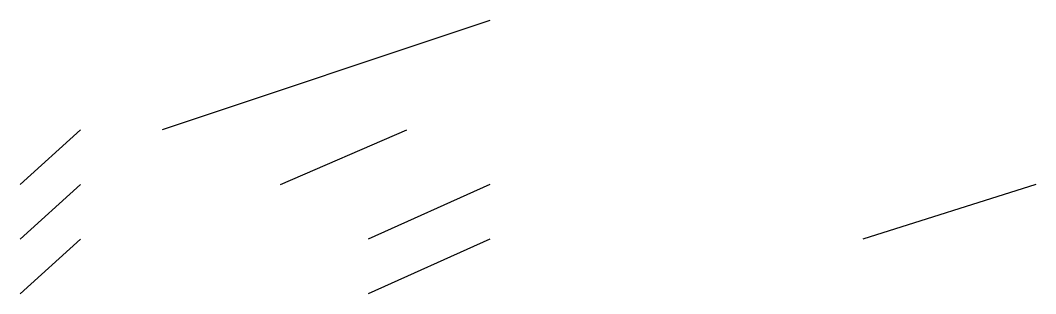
# Model space of a CAD drawing. Extents: x 1844 to 1956, y 2389 to 2419.
import ezdxf

# ---------------------------------------------------------------- set-up
doc = ezdxf.new("R2010")
doc.units = 0
doc.header["$LTSCALE"] = 5
doc.layers.add('BORDER', color=7, linetype='CONTINUOUS')

msp = doc.modelspace()

# ---------------------------------------------------------------- linework, layer by layer
at = {"layer": 'BORDER', "color": 13, "linetype": 'Continuous'}
for p, q in [((1895.84, 2419.2), (1859.84, 2407.2)), ((1850.84, 2407.2), (1844.24, 2401.2)), ((1872.84, 2401.2), (1886.74, 2407.2)), ((1850.84, 2401.2), (1844.24, 2395.2)), ((1895.84, 2401.2), (1882.49, 2395.2)), ((1955.84, 2401.2), (1936.84, 2395.2)), ((1850.84, 2395.2), (1844.24, 2389.2)), ((1895.84, 2395.2), (1882.49, 2389.2))]:
    msp.add_line(p, q, dxfattribs=at)

doc.saveas('drawing.dxf')
